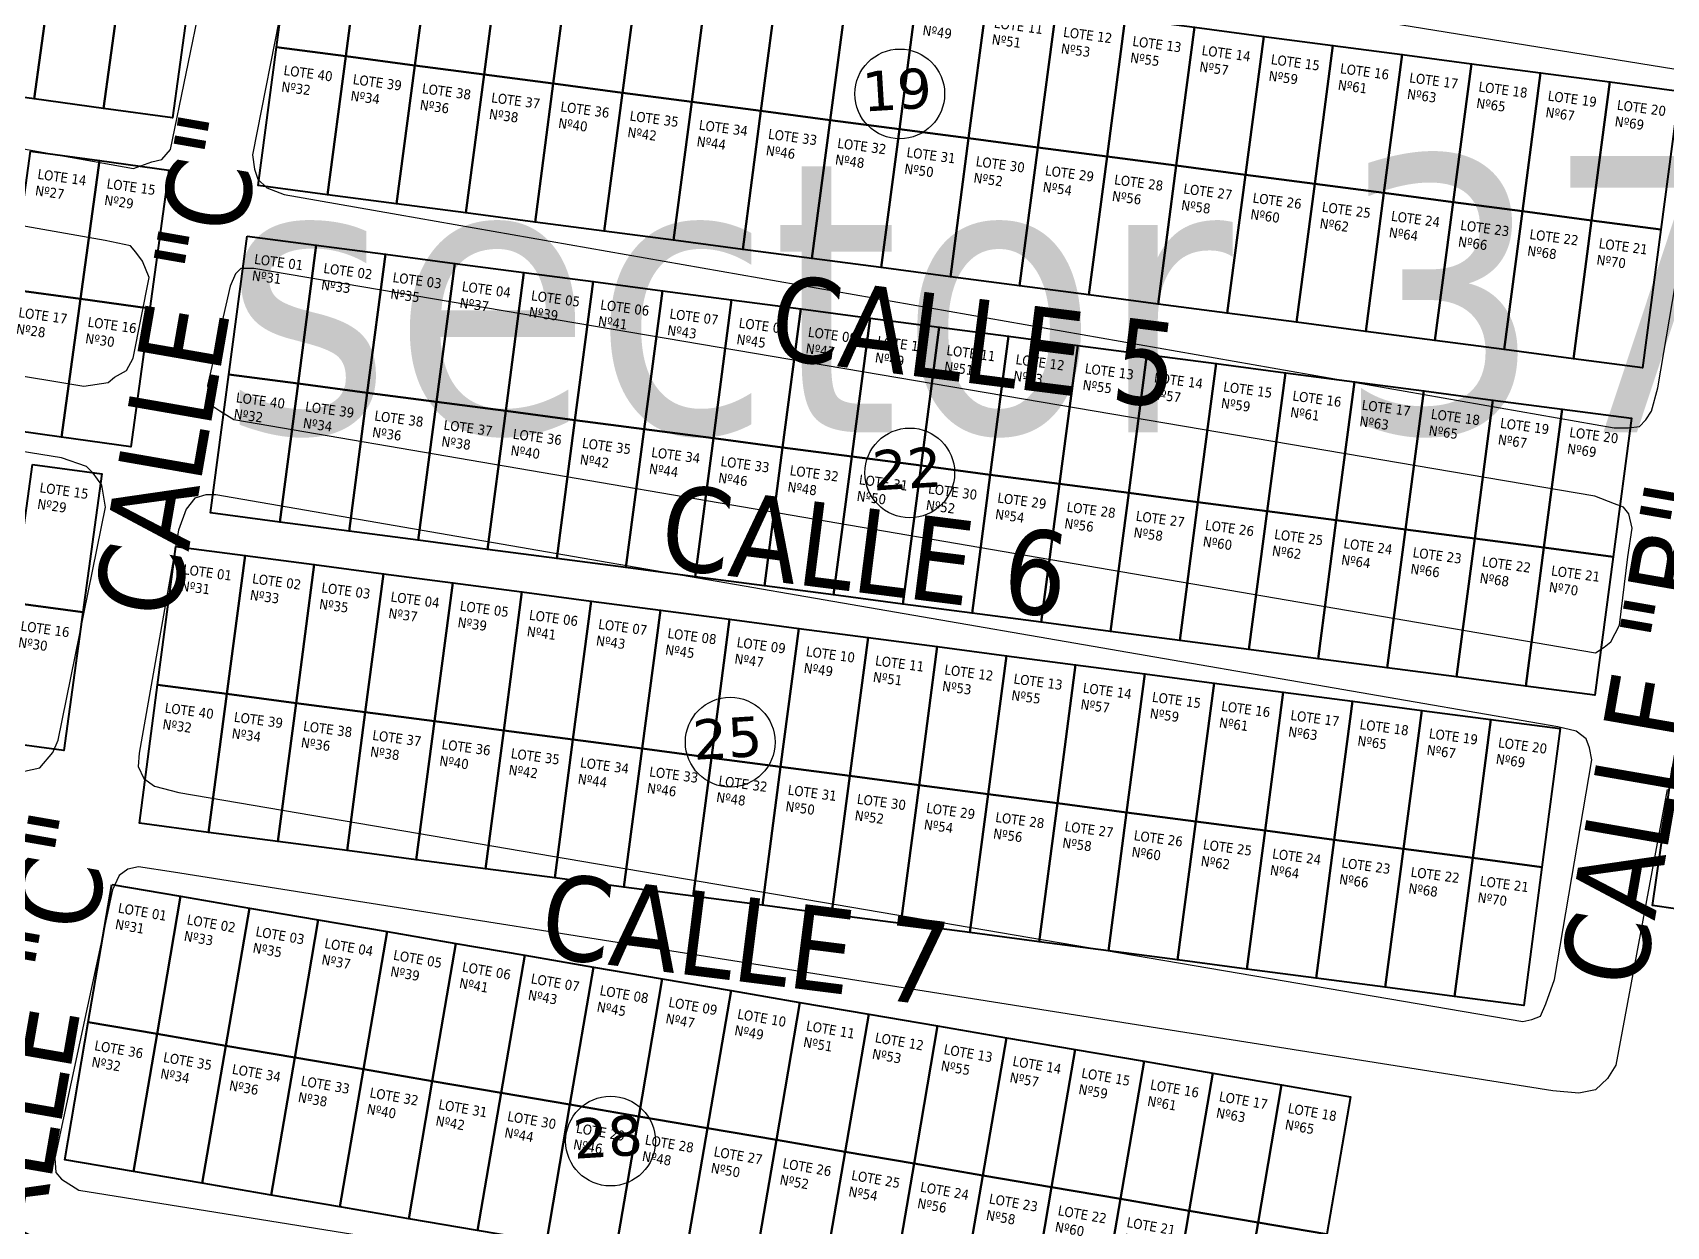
# Model space of a CAD drawing. Header units: metres. Extents: x 2 to 659295185, y -28 to 1124222152.
# Drawn here: x 658607.6 to 658771.4, y 1123248 to 1123367.6 of the extents above; entities that cross this region are included whole.
import ezdxf

# ---------------------------------------------------------------- set-up
doc = ezdxf.new("R2010")
doc.units = ezdxf.units.M
doc.header["$MEASUREMENT"] = 0
doc.linetypes.add('HIDDEN', pattern=[0.375, 0.25, -0.125])
for name, color, linetype in [('CALLES', 1, 'CONTINUOUS'), ('MANZANA', 30, 'CONTINUOUS'), ('Numero de manzana', 6, 'CONTINUOUS'), ('Parcelas', 140, 'CONTINUOUS'), ('TEXTOS', 7, 'CONTINUOUS')]:
    doc.layers.add(name, color=color, linetype=linetype)
doc.styles.add('ROMAN', font='verdana.ttf')
doc.styles.get("Standard").update_dxf_attribs({"font": 'tahoma.ttf'})

msp = doc.modelspace()

# ---------------------------------------------------------------- linework, layer by layer
at = {"layer": 'MANZANA', "lineweight": -2}
for p, q in [((658772.1157, 1123363.9925), (658638.4424, 1123385.6281)), ((658621.3735, 1123355.9142), (658627.0548, 1123383.5885)), ((658634.9461, 1123382.5187), (658629.5946, 1123355.3943)), ((658614.8345, 1123346.816), (658519.7599, 1123363.4226)), ((658577.184, 1123361.2431), (658617.6546, 1123354.0145)), ((658770.4995, 1123332.029), (658775.0925, 1123359.1435)), ((658620.4994, 1123354.9144), (658621.3735, 1123355.9142)), ((658617.6546, 1123354.0145), (658619.5099, 1123354.6844)), ((658619.5099, 1123354.6844), (658620.4994, 1123354.9144)), ((658629.5946, 1123355.3943), (658629.8172, 1123353.9645)), ((658629.8172, 1123353.9645), (658630.147, 1123352.9648)), ((658630.147, 1123352.9648), (658631.0293, 1123352.0849)), ((658631.0293, 1123352.0849), (658632.7857, 1123351.4251)), ((658632.7857, 1123351.4251), (658766.1375, 1123328.0198)), ((658516.0988, 1123348.1457), (658612.7071, 1123332.209)), ((658617.3577, 1123346.2761), (658614.8345, 1123346.816)), ((658617.9102, 1123345.6162), (658617.3577, 1123346.2761)), ((658618.5699, 1123344.7264), (658617.9102, 1123345.6162)), ((658619.2378, 1123343.0768), (658618.5699, 1123344.7264)), ((658617.6298, 1123334.9884), (658619.2378, 1123343.0768)), ((658627.8959, 1123343.4467), (658627.3517, 1123342.2269)), ((658628.4401, 1123343.9966), (658627.8959, 1123343.4467)), ((658629.7512, 1123344.0066), (658628.4401, 1123343.9966)), ((658764.1997, 1123321.1612), (658629.7512, 1123344.0066)), ((658627.3517, 1123342.2269), (658625.0923, 1123332.259)), ((658610.4395, 1123325.0104), (658522.9346, 1123339.3275)), ((658616.9784, 1123333.7787), (658617.6298, 1123334.9884)), ((658615.1231, 1123332.5489), (658615.7745, 1123333.1088)), ((658615.7745, 1123333.1088), (658616.9784, 1123333.7787)), ((658612.7071, 1123332.209), (658615.1231, 1123332.5489)), ((658625.0923, 1123332.259), (658625.2078, 1123331.3791)), ((658625.2078, 1123331.3791), (658625.5376, 1123330.2694)), ((658769.8564, 1123329.6995), (658770.4995, 1123332.029)), ((658625.5376, 1123330.2694), (658626.3127, 1123329.7195)), ((658626.3127, 1123329.7195), (658627.7392, 1123328.8497)), ((658769.3121, 1123328.8097), (658769.8564, 1123329.6995)), ((658627.7392, 1123328.8497), (658764.2657, 1123305.4544)), ((658766.1375, 1123328.0198), (658767.564, 1123328.0298)), ((658767.564, 1123328.0298), (658768.6607, 1123328.1498)), ((658768.6607, 1123328.1498), (658769.3121, 1123328.8097)), ((658612.9627, 1123324.1306), (658610.4395, 1123325.0104)), ((658613.6224, 1123323.4708), (658612.9627, 1123324.1306)), ((658614.5047, 1123322.261), (658613.6224, 1123323.4708)), ((658614.851, 1123320.0515), (658614.5047, 1123322.261)), ((658624.9192, 1123321.3112), (658623.8307, 1123320.9713)), ((658625.9087, 1123321.3112), (658624.9192, 1123321.3112)), ((658760.4644, 1123298.0259), (658625.9087, 1123321.3112)), ((658610.1261, 1123296.6962), (658614.851, 1123320.0515)), ((658622.9567, 1123319.8615), (658622.198, 1123317.7619)), ((658623.8307, 1123320.9713), (658622.9567, 1123319.8615)), ((658766.1705, 1123320.3914), (658764.1997, 1123321.1612)), ((658767.0528, 1123320.0614), (658766.1705, 1123320.3914)), ((658767.597, 1123319.4016), (658767.0528, 1123320.0614)), ((658767.9351, 1123317.9719), (658767.597, 1123319.4016)), ((658622.198, 1123317.7619), (658618.24, 1123295.3965)), ((658767.5063, 1123315.0925), (658767.9351, 1123317.9719)), ((658766.6652, 1123308.2339), (658767.5063, 1123315.0925)), ((658765.7912, 1123306.5642), (658766.6652, 1123308.2339)), ((658765.1398, 1123306.0143), (658765.7912, 1123306.5642)), ((658764.2657, 1123305.4544), (658765.1398, 1123306.0143)), ((658609.5901, 1123295.4765), (658610.1261, 1123296.6962)), ((658762.3279, 1123297.596), (658760.4644, 1123298.0259)), ((658763.3174, 1123296.8262), (658762.3279, 1123297.596)), ((658763.6473, 1123295.9364), (658763.3174, 1123296.8262)), ((658608.2791, 1123293.9168), (658609.5901, 1123295.4765)), ((658618.24, 1123295.3965), (658618.1411, 1123294.0767)), ((658763.8781, 1123294.7266), (658763.6473, 1123295.9364)), ((658606.7453, 1123293.5768), (658608.2791, 1123293.9168)), ((658618.1411, 1123294.0767), (658618.6936, 1123292.857)), ((658760.1345, 1123272.7011), (658763.8781, 1123294.7266)), ((658618.6936, 1123292.857), (658619.7903, 1123292.0871)), ((658619.7903, 1123292.0871), (658622.2063, 1123291.4373)), ((658771.4478, 1123291.7672), (658766.3107, 1123264.1028)), ((658622.2063, 1123291.4373), (658756.9764, 1123268.4819)), ((658617.0939, 1123283.7788), (658616.2198, 1123283.119)), ((658618.1823, 1123284.0088), (658617.0939, 1123283.7788)), ((658621.695, 1123283.4689), (658618.1823, 1123284.0088)), ((658616.2198, 1123283.119), (658615.5684, 1123281.6793)), ((658759.9696, 1123261.5234), (658621.695, 1123283.4689)), ((658615.5684, 1123281.6793), (658609.7716, 1123254.7747)), ((658759.2687, 1123270.2616), (658760.1345, 1123272.7011)), ((658757.8587, 1123268.7019), (658758.7327, 1123269.0418)), ((658758.7327, 1123269.0418), (658759.2687, 1123270.2616)), ((658756.9764, 1123268.4819), (658757.8587, 1123268.7019)), ((658766.3107, 1123264.1028), (658765.4448, 1123262.7631)), ((658765.4448, 1123262.7631), (658764.241, 1123261.6533)), ((658762.6, 1123261.3134), (658759.9696, 1123261.5234)), ((658764.241, 1123261.6533), (658762.6, 1123261.3134)), ((658609.7716, 1123254.7747), (658609.887, 1123253.335)), ((658609.887, 1123253.335), (658610.4395, 1123252.6752)), ((658610.4395, 1123252.6752), (658612.1958, 1123251.5754)), ((658612.1958, 1123251.5754), (658741.1526, 1123230.9196))]:
    msp.add_line(p, q, dxfattribs=at)
at = {"layer": 'Numero de manzana', "lineweight": -2}
for centre in [(658694.5001, 1123361.5001), (658695.5001, 1123323.5001), (658677.5001, 1123296.5001), (658665.5001, 1123256.5001)]:
    msp.add_circle(centre, 4.5001, dxfattribs=at)
at = {"layer": 'Parcelas', "lineweight": 40}
for points in [[(658633.8303, 1123380.0658), (658640.7704, 1123379.1521), (658638.943, 1123365.2719), (658632.0028, 1123366.1856), (658633.8303, 1123380.0658)], [(658640.7704, 1123379.1521), (658647.7105, 1123378.2384), (658645.8831, 1123364.3581), (658638.943, 1123365.2719), (658640.7704, 1123379.1521)], [(658647.7105, 1123378.2384), (658654.6507, 1123377.3246), (658652.8232, 1123363.4444), (658645.8831, 1123364.3581), (658647.7105, 1123378.2384)], [(658654.6507, 1123377.3246), (658661.5908, 1123376.4109), (658659.7633, 1123362.5307), (658652.8232, 1123363.4444), (658654.6507, 1123377.3246)], [(658602.6952, 1123375.8261), (658609.63, 1123374.8728), (658607.7234, 1123361.0033), (658600.7886, 1123361.9566), (658602.6952, 1123375.8261)], [(658661.5908, 1123376.4109), (658668.5309, 1123375.4971), (658666.7034, 1123361.6169), (658659.7633, 1123362.5307), (658661.5908, 1123376.4109)], [(658668.5309, 1123375.4971), (658675.471, 1123374.5834), (658673.6435, 1123360.7032), (658666.7034, 1123361.6169), (658668.5309, 1123375.4971)], [(658609.63, 1123374.8728), (658616.5648, 1123373.9195), (658614.6582, 1123360.05), (658607.7234, 1123361.0033), (658609.63, 1123374.8728)], [(658616.5648, 1123373.9195), (658623.4996, 1123372.9662), (658621.593, 1123359.0967), (658614.6582, 1123360.05), (658616.5648, 1123373.9195)], [(658675.471, 1123374.5834), (658682.4111, 1123373.6696), (658680.5836, 1123359.7894), (658673.6435, 1123360.7032), (658675.471, 1123374.5834)], [(658682.4111, 1123373.6696), (658689.3512, 1123372.7559), (658687.5237, 1123358.8757), (658680.5836, 1123359.7894), (658682.4111, 1123373.6696)], [(658689.3512, 1123372.7559), (658696.2913, 1123371.8422), (658694.4638, 1123357.9619), (658687.5237, 1123358.8757), (658689.3512, 1123372.7559)], [(658696.2913, 1123371.8422), (658703.2314, 1123370.9284), (658701.4039, 1123357.0482), (658694.4638, 1123357.9619), (658696.2913, 1123371.8422)], [(658703.2314, 1123370.9284), (658710.1715, 1123370.0147), (658708.344, 1123356.1345), (658701.4039, 1123357.0482), (658703.2314, 1123370.9284)], [(658710.1715, 1123370.0147), (658717.1116, 1123369.1009), (658715.2841, 1123355.2207), (658708.344, 1123356.1345), (658710.1715, 1123370.0147)], [(658717.1116, 1123369.1009), (658724.0517, 1123368.1872), (658722.2242, 1123354.307), (658715.2841, 1123355.2207), (658717.1116, 1123369.1009)], [(658724.0517, 1123368.1872), (658730.9918, 1123367.2734), (658729.1643, 1123353.3932), (658722.2242, 1123354.307), (658724.0517, 1123368.1872)], [(658730.9918, 1123367.2734), (658737.9319, 1123366.3597), (658736.1044, 1123352.4795), (658729.1643, 1123353.3932), (658730.9918, 1123367.2734)], [(658632.0028, 1123366.1856), (658638.943, 1123365.2719), (658637.1155, 1123351.3917), (658630.1754, 1123352.3054), (658632.0028, 1123366.1856)], [(658737.9319, 1123366.3597), (658744.872, 1123365.4459), (658743.0445, 1123351.5657), (658736.1044, 1123352.4795), (658737.9319, 1123366.3597)], [(658638.943, 1123365.2719), (658645.8831, 1123364.3581), (658644.0556, 1123350.4779), (658637.1155, 1123351.3917), (658638.943, 1123365.2719)], [(658645.8831, 1123364.3581), (658652.8232, 1123363.4444), (658650.9957, 1123349.5642), (658644.0556, 1123350.4779), (658645.8831, 1123364.3581)], [(658744.872, 1123365.4459), (658751.8121, 1123364.5322), (658749.9847, 1123350.652), (658743.0445, 1123351.5657), (658744.872, 1123365.4459)], [(658751.8121, 1123364.5322), (658758.7522, 1123363.6185), (658756.9248, 1123349.7383), (658749.9847, 1123350.652), (658751.8121, 1123364.5322)], [(658652.8232, 1123363.4444), (658659.7633, 1123362.5307), (658657.9358, 1123348.6504), (658650.9957, 1123349.5642), (658652.8232, 1123363.4444)], [(658659.7633, 1123362.5307), (658666.7034, 1123361.6169), (658664.8759, 1123347.7367), (658657.9358, 1123348.6504), (658659.7633, 1123362.5307)], [(658758.7522, 1123363.6185), (658765.6924, 1123362.7047), (658763.8649, 1123348.8245), (658756.9248, 1123349.7383), (658758.7522, 1123363.6185)], [(658765.6924, 1123362.7047), (658772.6325, 1123361.791), (658770.805, 1123347.9108), (658763.8649, 1123348.8245), (658765.6924, 1123362.7047)], [(658666.7034, 1123361.6169), (658673.6435, 1123360.7032), (658671.816, 1123346.823), (658664.8759, 1123347.7367), (658666.7034, 1123361.6169)], [(658673.6435, 1123360.7032), (658680.5836, 1123359.7894), (658678.7561, 1123345.9092), (658671.816, 1123346.823), (658673.6435, 1123360.7032)], [(658680.5836, 1123359.7894), (658687.5237, 1123358.8757), (658685.6962, 1123344.9955), (658678.7561, 1123345.9092), (658680.5836, 1123359.7894)], [(658687.5237, 1123358.8757), (658694.4638, 1123357.9619), (658692.6363, 1123344.0817), (658685.6962, 1123344.9955), (658687.5237, 1123358.8757)], [(658694.4638, 1123357.9619), (658701.4039, 1123357.0482), (658699.5764, 1123343.168), (658692.6363, 1123344.0817), (658694.4638, 1123357.9619)], [(658607.3411, 1123355.775), (658614.2759, 1123354.8217), (658612.3693, 1123340.9521), (658605.4345, 1123341.9054), (658607.3411, 1123355.775)], [(658701.4039, 1123357.0482), (658708.344, 1123356.1345), (658706.5165, 1123342.2542), (658699.5764, 1123343.168), (658701.4039, 1123357.0482)], [(658708.344, 1123356.1345), (658715.2841, 1123355.2207), (658713.4566, 1123341.3405), (658706.5165, 1123342.2542), (658708.344, 1123356.1345)], [(658614.2759, 1123354.8217), (658621.2106, 1123353.8684), (658619.304, 1123339.9988), (658612.3693, 1123340.9521), (658614.2759, 1123354.8217)], [(658715.2841, 1123355.2207), (658722.2242, 1123354.307), (658720.3967, 1123340.4268), (658713.4566, 1123341.3405), (658715.2841, 1123355.2207)], [(658722.2242, 1123354.307), (658729.1643, 1123353.3932), (658727.3368, 1123339.513), (658720.3967, 1123340.4268), (658722.2242, 1123354.307)], [(658729.1643, 1123353.3932), (658736.1044, 1123352.4795), (658734.277, 1123338.5993), (658727.3368, 1123339.513), (658729.1643, 1123353.3932)], [(658736.1044, 1123352.4795), (658743.0445, 1123351.5657), (658741.2171, 1123337.6855), (658734.277, 1123338.5993), (658736.1044, 1123352.4795)], [(658743.0445, 1123351.5657), (658749.9847, 1123350.652), (658748.1572, 1123336.7718), (658741.2171, 1123337.6855), (658743.0445, 1123351.5657)], [(658749.9847, 1123350.652), (658756.9248, 1123349.7383), (658755.0973, 1123335.858), (658748.1572, 1123336.7718), (658749.9847, 1123350.652)], [(658756.9248, 1123349.7383), (658763.8649, 1123348.8245), (658762.0374, 1123334.9443), (658755.0973, 1123335.858), (658756.9248, 1123349.7383)], [(658763.8649, 1123348.8245), (658770.805, 1123347.9108), (658768.9775, 1123334.0306), (658762.0374, 1123334.9443), (658763.8649, 1123348.8245)], [(658629.0568, 1123347.2488), (658635.9969, 1123346.3351), (658634.1694, 1123332.4548), (658627.2293, 1123333.3686), (658629.0568, 1123347.2488)], [(658635.9969, 1123346.3351), (658642.937, 1123345.4213), (658641.1095, 1123331.5411), (658634.1694, 1123332.4548), (658635.9969, 1123346.3351)], [(658642.937, 1123345.4213), (658649.8771, 1123344.5076), (658648.0496, 1123330.6274), (658641.1095, 1123331.5411), (658642.937, 1123345.4213)], [(658649.8771, 1123344.5076), (658656.8172, 1123343.5938), (658654.9898, 1123329.7136), (658648.0496, 1123330.6274), (658649.8771, 1123344.5076)], [(658656.8172, 1123343.5938), (658663.7573, 1123342.6801), (658661.9299, 1123328.7999), (658654.9898, 1123329.7136), (658656.8172, 1123343.5938)], [(658663.7573, 1123342.6801), (658670.6975, 1123341.7663), (658668.87, 1123327.8861), (658661.9299, 1123328.7999), (658663.7573, 1123342.6801)], [(658605.4345, 1123341.9054), (658612.3693, 1123340.9521), (658610.4627, 1123327.0826), (658603.5279, 1123328.0359), (658605.4345, 1123341.9054)], [(658612.3693, 1123340.9521), (658619.304, 1123339.9988), (658617.3974, 1123326.1293), (658610.4627, 1123327.0826), (658612.3693, 1123340.9521)], [(658670.6975, 1123341.7663), (658677.6376, 1123340.8526), (658675.8101, 1123326.9724), (658668.87, 1123327.8861), (658670.6975, 1123341.7663)], [(658677.6376, 1123340.8526), (658684.5777, 1123339.9389), (658682.7502, 1123326.0586), (658675.8101, 1123326.9724), (658677.6376, 1123340.8526)], [(658684.5777, 1123339.9389), (658691.5178, 1123339.0251), (658689.6903, 1123325.1449), (658682.7502, 1123326.0586), (658684.5777, 1123339.9389)], [(658691.5178, 1123339.0251), (658698.4579, 1123338.1114), (658696.6304, 1123324.2312), (658689.6903, 1123325.1449), (658691.5178, 1123339.0251)], [(658698.4579, 1123338.1114), (658705.398, 1123337.1976), (658703.5705, 1123323.3174), (658696.6304, 1123324.2312), (658698.4579, 1123338.1114)], [(658705.398, 1123337.1976), (658712.3381, 1123336.2839), (658710.5106, 1123322.4037), (658703.5705, 1123323.3174), (658705.398, 1123337.1976)], [(658712.3381, 1123336.2839), (658719.2782, 1123335.3701), (658717.4507, 1123321.4899), (658710.5106, 1123322.4037), (658712.3381, 1123336.2839)], [(658719.2782, 1123335.3701), (658726.2183, 1123334.4564), (658724.3908, 1123320.5762), (658717.4507, 1123321.4899), (658719.2782, 1123335.3701)], [(658726.2183, 1123334.4564), (658733.1584, 1123333.5427), (658731.3309, 1123319.6624), (658724.3908, 1123320.5762), (658726.2183, 1123334.4564)], [(658627.2293, 1123333.3686), (658634.1694, 1123332.4548), (658632.342, 1123318.5746), (658625.4018, 1123319.4884), (658627.2293, 1123333.3686)], [(658733.1584, 1123333.5427), (658740.0985, 1123332.6289), (658738.271, 1123318.7487), (658731.3309, 1123319.6624), (658733.1584, 1123333.5427)], [(658634.1694, 1123332.4548), (658641.1095, 1123331.5411), (658639.2821, 1123317.6609), (658632.342, 1123318.5746), (658634.1694, 1123332.4548)], [(658641.1095, 1123331.5411), (658648.0496, 1123330.6274), (658646.2222, 1123316.7471), (658639.2821, 1123317.6609), (658641.1095, 1123331.5411)], [(658740.0985, 1123332.6289), (658747.0386, 1123331.7152), (658745.2111, 1123317.835), (658738.271, 1123318.7487), (658740.0985, 1123332.6289)], [(658747.0386, 1123331.7152), (658753.9787, 1123330.8014), (658752.1512, 1123316.9212), (658745.2111, 1123317.835), (658747.0386, 1123331.7152)], [(658648.0496, 1123330.6274), (658654.9898, 1123329.7136), (658653.1623, 1123315.8334), (658646.2222, 1123316.7471), (658648.0496, 1123330.6274)], [(658654.9898, 1123329.7136), (658661.9299, 1123328.7999), (658660.1024, 1123314.9197), (658653.1623, 1123315.8334), (658654.9898, 1123329.7136)], [(658753.9787, 1123330.8014), (658760.9188, 1123329.8877), (658759.0913, 1123316.0075), (658752.1512, 1123316.9212), (658753.9787, 1123330.8014)], [(658760.9188, 1123329.8877), (658767.8589, 1123328.9739), (658766.0315, 1123315.0937), (658759.0913, 1123316.0075), (658760.9188, 1123329.8877)], [(658661.9299, 1123328.7999), (658668.87, 1123327.8861), (658667.0425, 1123314.0059), (658660.1024, 1123314.9197), (658661.9299, 1123328.7999)], [(658668.87, 1123327.8861), (658675.8101, 1123326.9724), (658673.9826, 1123313.0922), (658667.0425, 1123314.0059), (658668.87, 1123327.8861)], [(658675.8101, 1123326.9724), (658682.7502, 1123326.0586), (658680.9227, 1123312.1784), (658673.9826, 1123313.0922), (658675.8101, 1123326.9724)], [(658682.7502, 1123326.0586), (658689.6903, 1123325.1449), (658687.8628, 1123311.2647), (658680.9227, 1123312.1784), (658682.7502, 1123326.0586)], [(658689.6903, 1123325.1449), (658696.6304, 1123324.2312), (658694.8029, 1123310.3509), (658687.8628, 1123311.2647), (658689.6903, 1123325.1449)], [(658607.5537, 1123324.3466), (658614.4884, 1123323.3933), (658612.5818, 1123309.5237), (658605.6471, 1123310.477), (658607.5537, 1123324.3466)], [(658696.6304, 1123324.2312), (658703.5705, 1123323.3174), (658701.743, 1123309.4372), (658694.8029, 1123310.3509), (658696.6304, 1123324.2312)], [(658703.5705, 1123323.3174), (658710.5106, 1123322.4037), (658708.6831, 1123308.5235), (658701.743, 1123309.4372), (658703.5705, 1123323.3174)], [(658710.5106, 1123322.4037), (658717.4507, 1123321.4899), (658715.6232, 1123307.6097), (658708.6831, 1123308.5235), (658710.5106, 1123322.4037)], [(658717.4507, 1123321.4899), (658724.3908, 1123320.5762), (658722.5633, 1123306.696), (658715.6232, 1123307.6097), (658717.4507, 1123321.4899)], [(658724.3908, 1123320.5762), (658731.3309, 1123319.6624), (658729.5034, 1123305.7822), (658722.5633, 1123306.696), (658724.3908, 1123320.5762)], [(658731.3309, 1123319.6624), (658738.271, 1123318.7487), (658736.4435, 1123304.8685), (658729.5034, 1123305.7822), (658731.3309, 1123319.6624)], [(658738.271, 1123318.7487), (658745.2111, 1123317.835), (658743.3836, 1123303.9547), (658736.4435, 1123304.8685), (658738.271, 1123318.7487)], [(658745.2111, 1123317.835), (658752.1512, 1123316.9212), (658750.3238, 1123303.041), (658743.3836, 1123303.9547), (658745.2111, 1123317.835)], [(658752.1512, 1123316.9212), (658759.0913, 1123316.0075), (658757.2639, 1123302.1273), (658750.3238, 1123303.041), (658752.1512, 1123316.9212)], [(658621.914, 1123316.1328), (658628.8541, 1123315.2191), (658627.0266, 1123301.3389), (658620.0865, 1123302.2526), (658621.914, 1123316.1328)], [(658628.8541, 1123315.2191), (658635.7942, 1123314.3053), (658633.9667, 1123300.4251), (658627.0266, 1123301.3389), (658628.8541, 1123315.2191)], [(658759.0913, 1123316.0075), (658766.0315, 1123315.0937), (658764.204, 1123301.2135), (658757.2639, 1123302.1273), (658759.0913, 1123316.0075)], [(658635.7942, 1123314.3053), (658642.7343, 1123313.3916), (658640.9068, 1123299.5114), (658633.9667, 1123300.4251), (658635.7942, 1123314.3053)], [(658642.7343, 1123313.3916), (658649.6744, 1123312.4778), (658647.8469, 1123298.5976), (658640.9068, 1123299.5114), (658642.7343, 1123313.3916)], [(658649.6744, 1123312.4778), (658656.6145, 1123311.5641), (658654.787, 1123297.6839), (658647.8469, 1123298.5976), (658649.6744, 1123312.4778)], [(658656.6145, 1123311.5641), (658663.5546, 1123310.6504), (658661.7272, 1123296.7701), (658654.787, 1123297.6839), (658656.6145, 1123311.5641)], [(658605.6471, 1123310.477), (658612.5818, 1123309.5237), (658610.6752, 1123295.6542), (658603.7405, 1123296.6075), (658605.6471, 1123310.477)], [(658663.5546, 1123310.6504), (658670.4947, 1123309.7366), (658668.6673, 1123295.8564), (658661.7272, 1123296.7701), (658663.5546, 1123310.6504)], [(658670.4947, 1123309.7366), (658677.4348, 1123308.8229), (658675.6074, 1123294.9427), (658668.6673, 1123295.8564), (658670.4947, 1123309.7366)], [(658677.4348, 1123308.8229), (658684.375, 1123307.9091), (658682.5475, 1123294.0289), (658675.6074, 1123294.9427), (658677.4348, 1123308.8229)], [(658684.375, 1123307.9091), (658691.3151, 1123306.9954), (658689.4876, 1123293.1152), (658682.5475, 1123294.0289), (658684.375, 1123307.9091)], [(658691.3151, 1123306.9954), (658698.2552, 1123306.0816), (658696.4277, 1123292.2014), (658689.4876, 1123293.1152), (658691.3151, 1123306.9954)], [(658698.2552, 1123306.0816), (658705.1953, 1123305.1679), (658703.3678, 1123291.2877), (658696.4277, 1123292.2014), (658698.2552, 1123306.0816)], [(658705.1953, 1123305.1679), (658712.1354, 1123304.2542), (658710.3079, 1123290.3739), (658703.3678, 1123291.2877), (658705.1953, 1123305.1679)], [(658712.1354, 1123304.2542), (658719.0755, 1123303.3404), (658717.248, 1123289.4602), (658710.3079, 1123290.3739), (658712.1354, 1123304.2542)], [(658719.0755, 1123303.3404), (658726.0156, 1123302.4267), (658724.1881, 1123288.5465), (658717.248, 1123289.4602), (658719.0755, 1123303.3404)], [(658620.0865, 1123302.2526), (658627.0266, 1123301.3389), (658625.1991, 1123287.4587), (658618.259, 1123288.3724), (658620.0865, 1123302.2526)], [(658726.0156, 1123302.4267), (658732.9557, 1123301.5129), (658731.1282, 1123287.6327), (658724.1881, 1123288.5465), (658726.0156, 1123302.4267)], [(658627.0266, 1123301.3389), (658633.9667, 1123300.4251), (658632.1392, 1123286.5449), (658625.1991, 1123287.4587), (658627.0266, 1123301.3389)], [(658633.9667, 1123300.4251), (658640.9068, 1123299.5114), (658639.0793, 1123285.6312), (658632.1392, 1123286.5449), (658633.9667, 1123300.4251)], [(658732.9557, 1123301.5129), (658739.8958, 1123300.5992), (658738.0683, 1123286.719), (658731.1282, 1123287.6327), (658732.9557, 1123301.5129)], [(658739.8958, 1123300.5992), (658746.8359, 1123299.6854), (658745.0084, 1123285.8052), (658738.0683, 1123286.719), (658739.8958, 1123300.5992)], [(658640.9068, 1123299.5114), (658647.8469, 1123298.5976), (658646.0195, 1123284.7174), (658639.0793, 1123285.6312), (658640.9068, 1123299.5114)], [(658647.8469, 1123298.5976), (658654.787, 1123297.6839), (658652.9596, 1123283.8037), (658646.0195, 1123284.7174), (658647.8469, 1123298.5976)], [(658746.8359, 1123299.6854), (658753.776, 1123298.7717), (658751.9485, 1123284.8915), (658745.0084, 1123285.8052), (658746.8359, 1123299.6854)], [(658753.776, 1123298.7717), (658760.7161, 1123297.858), (658758.8886, 1123283.9777), (658751.9485, 1123284.8915), (658753.776, 1123298.7717)], [(658654.787, 1123297.6839), (658661.7272, 1123296.7701), (658659.8997, 1123282.8899), (658652.9596, 1123283.8037), (658654.787, 1123297.6839)], [(658661.7272, 1123296.7701), (658668.6673, 1123295.8564), (658666.8398, 1123281.9762), (658659.8997, 1123282.8899), (658661.7272, 1123296.7701)], [(658668.6673, 1123295.8564), (658675.6074, 1123294.9427), (658673.7799, 1123281.0624), (658666.8398, 1123281.9762), (658668.6673, 1123295.8564)], [(658675.6074, 1123294.9427), (658682.5475, 1123294.0289), (658680.72, 1123280.1487), (658673.7799, 1123281.0624), (658675.6074, 1123294.9427)], [(658682.5475, 1123294.0289), (658689.4876, 1123293.1152), (658687.6601, 1123279.235), (658680.72, 1123280.1487), (658682.5475, 1123294.0289)], [(658771.9838, 1123293.9868), (658778.9109, 1123292.9791), (658776.8956, 1123279.1249), (658769.9685, 1123280.1326), (658771.9838, 1123293.9868)], [(658689.4876, 1123293.1152), (658696.4277, 1123292.2014), (658694.6002, 1123278.3212), (658687.6601, 1123279.235), (658689.4876, 1123293.1152)], [(658696.4277, 1123292.2014), (658703.3678, 1123291.2877), (658701.5403, 1123277.4075), (658694.6002, 1123278.3212), (658696.4277, 1123292.2014)], [(658703.3678, 1123291.2877), (658710.3079, 1123290.3739), (658708.4804, 1123276.4937), (658701.5403, 1123277.4075), (658703.3678, 1123291.2877)], [(658710.3079, 1123290.3739), (658717.248, 1123289.4602), (658715.4205, 1123275.58), (658708.4804, 1123276.4937), (658710.3079, 1123290.3739)], [(658717.248, 1123289.4602), (658724.1881, 1123288.5465), (658722.3606, 1123274.6662), (658715.4205, 1123275.58), (658717.248, 1123289.4602)], [(658724.1881, 1123288.5465), (658731.1282, 1123287.6327), (658729.3007, 1123273.7525), (658722.3606, 1123274.6662), (658724.1881, 1123288.5465)], [(658731.1282, 1123287.6327), (658738.0683, 1123286.719), (658736.2408, 1123272.8388), (658729.3007, 1123273.7525), (658731.1282, 1123287.6327)], [(658738.0683, 1123286.719), (658745.0084, 1123285.8052), (658743.1809, 1123271.925), (658736.2408, 1123272.8388), (658738.0683, 1123286.719)], [(658745.0084, 1123285.8052), (658751.9485, 1123284.8915), (658750.121, 1123271.0113), (658743.1809, 1123271.925), (658745.0084, 1123285.8052)], [(658751.9485, 1123284.8915), (658758.8886, 1123283.9777), (658757.0612, 1123270.0975), (658750.121, 1123271.0113), (658751.9485, 1123284.8915)], [(658615.497, 1123282.2279), (658622.3965, 1123281.046), (658620.0327, 1123267.247), (658613.1332, 1123268.4289), (658615.497, 1123282.2279)], [(658622.3965, 1123281.046), (658629.296, 1123279.8641), (658626.9322, 1123266.0651), (658620.0327, 1123267.247), (658622.3965, 1123281.046)], [(658629.296, 1123279.8641), (658636.1955, 1123278.6822), (658633.8317, 1123264.8832), (658626.9322, 1123266.0651), (658629.296, 1123279.8641)], [(658636.1955, 1123278.6822), (658643.095, 1123277.5004), (658640.7312, 1123263.7013), (658633.8317, 1123264.8832), (658636.1955, 1123278.6822)], [(658643.095, 1123277.5004), (658649.9945, 1123276.3185), (658647.6307, 1123262.5195), (658640.7312, 1123263.7013), (658643.095, 1123277.5004)], [(658649.9945, 1123276.3185), (658656.894, 1123275.1366), (658654.5302, 1123261.3376), (658647.6307, 1123262.5195), (658649.9945, 1123276.3185)], [(658656.894, 1123275.1366), (658663.7935, 1123273.9547), (658661.4297, 1123260.1557), (658654.5302, 1123261.3376), (658656.894, 1123275.1366)], [(658663.7935, 1123273.9547), (658670.693, 1123272.7728), (658668.3292, 1123258.9738), (658661.4297, 1123260.1557), (658663.7935, 1123273.9547)], [(658670.693, 1123272.7728), (658677.5925, 1123271.5909), (658675.2287, 1123257.7919), (658668.3292, 1123258.9738), (658670.693, 1123272.7728)], [(658677.5925, 1123271.5909), (658684.492, 1123270.4091), (658682.1282, 1123256.6101), (658675.2287, 1123257.7919), (658677.5925, 1123271.5909)], [(658684.492, 1123270.4091), (658691.3915, 1123269.2272), (658689.0277, 1123255.4282), (658682.1282, 1123256.6101), (658684.492, 1123270.4091)], [(658691.3915, 1123269.2272), (658698.291, 1123268.0453), (658695.9272, 1123254.2463), (658689.0277, 1123255.4282), (658691.3915, 1123269.2272)], [(658613.1332, 1123268.4289), (658620.0327, 1123267.247), (658617.6689, 1123253.448), (658610.7694, 1123254.6299), (658613.1332, 1123268.4289)], [(658620.0327, 1123267.247), (658626.9322, 1123266.0651), (658624.5684, 1123252.2661), (658617.6689, 1123253.448), (658620.0327, 1123267.247)], [(658698.291, 1123268.0453), (658705.1905, 1123266.8634), (658702.8267, 1123253.0644), (658695.9272, 1123254.2463), (658698.291, 1123268.0453)], [(658626.9322, 1123266.0651), (658633.8317, 1123264.8832), (658631.4679, 1123251.0842), (658624.5684, 1123252.2661), (658626.9322, 1123266.0651)], [(658705.1905, 1123266.8634), (658712.09, 1123265.6815), (658709.7262, 1123251.8825), (658702.8267, 1123253.0644), (658705.1905, 1123266.8634)], [(658712.09, 1123265.6815), (658718.9895, 1123264.4996), (658716.6258, 1123250.7006), (658709.7262, 1123251.8825), (658712.09, 1123265.6815)], [(658633.8317, 1123264.8832), (658640.7312, 1123263.7013), (658638.3674, 1123249.9023), (658631.4679, 1123251.0842), (658633.8317, 1123264.8832)], [(658718.9895, 1123264.4996), (658725.889, 1123263.3178), (658723.5253, 1123249.5188), (658716.6258, 1123250.7006), (658718.9895, 1123264.4996)], [(658640.7312, 1123263.7013), (658647.6307, 1123262.5195), (658645.2669, 1123248.7205), (658638.3674, 1123249.9023), (658640.7312, 1123263.7013)], [(658647.6307, 1123262.5195), (658654.5302, 1123261.3376), (658652.1665, 1123247.5386), (658645.2669, 1123248.7205), (658647.6307, 1123262.5195)], [(658725.889, 1123263.3178), (658732.7885, 1123262.1359), (658730.4248, 1123248.3369), (658723.5253, 1123249.5188), (658725.889, 1123263.3178)], [(658654.5302, 1123261.3376), (658661.4297, 1123260.1557), (658659.066, 1123246.3567), (658652.1665, 1123247.5386), (658654.5302, 1123261.3376)], [(658732.7885, 1123262.1359), (658739.688, 1123260.954), (658737.3243, 1123247.155), (658730.4248, 1123248.3369), (658732.7885, 1123262.1359)], [(658661.4297, 1123260.1557), (658668.3292, 1123258.9738), (658665.9655, 1123245.1748), (658659.066, 1123246.3567), (658661.4297, 1123260.1557)], [(658668.3292, 1123258.9738), (658675.2287, 1123257.7919), (658672.865, 1123243.9929), (658665.9655, 1123245.1748), (658668.3292, 1123258.9738)], [(658675.2287, 1123257.7919), (658682.1282, 1123256.6101), (658679.7645, 1123242.811), (658672.865, 1123243.9929), (658675.2287, 1123257.7919)], [(658682.1282, 1123256.6101), (658689.0277, 1123255.4282), (658686.664, 1123241.6292), (658679.7645, 1123242.811), (658682.1282, 1123256.6101)], [(658689.0277, 1123255.4282), (658695.9272, 1123254.2463), (658693.5635, 1123240.4473), (658686.664, 1123241.6292), (658689.0277, 1123255.4282)], [(658695.9272, 1123254.2463), (658702.8267, 1123253.0644), (658700.463, 1123239.2654), (658693.5635, 1123240.4473), (658695.9272, 1123254.2463)], [(658702.8267, 1123253.0644), (658709.7262, 1123251.8825), (658707.3625, 1123238.0835), (658700.463, 1123239.2654), (658702.8267, 1123253.0644)], [(658709.7262, 1123251.8825), (658716.6258, 1123250.7006), (658714.262, 1123236.9016), (658707.3625, 1123238.0835), (658709.7262, 1123251.8825)], [(658716.6258, 1123250.7006), (658723.5253, 1123249.5188), (658721.1615, 1123235.7198), (658714.262, 1123236.9016), (658716.6258, 1123250.7006)], [(658723.5253, 1123249.5188), (658730.4248, 1123248.3369), (658728.061, 1123234.5379), (658721.1615, 1123235.7198), (658723.5253, 1123249.5188)], [(658730.4248, 1123248.3369), (658737.3243, 1123247.155), (658734.9605, 1123233.356), (658728.061, 1123234.5379), (658730.4248, 1123248.3369)]]:
    msp.add_lwpolyline(points, dxfattribs=at)

# ---------------------------------------------------------------- texts
at = {"layer": 'CALLES', "color": 0}
for s, rotation, p in [('CALLE "C"', 80.117379, (658621.9808, 1123308.6181)), ('CALLE 5', 352.810288, (658681.1761, 1123335.0738)), ('CALLE 6', 352.810288, (658670.1761, 1123314.0737)), ('CALLE "B"', 80.117379, (658768.9803, 1123271.6179)), ('CALLE "C"', 80.117379, (658606.9808, 1123238.6181)), ('CALLE 7', 352.810288, (658658.1761, 1123275.0738))]:
    msp.add_text(s, height=8.5, rotation=rotation, dxfattribs=at).set_placement(p)
at = {"layer": 'Numero de manzana', "lineweight": -2, "style": 'ROMAN'}
for s, p in [('19', (658690.8524, 1123359.7235)), ('22', (658691.8525, 1123321.7235)), ('25', (658673.8524, 1123294.7235)), ('28', (658661.8524, 1123254.7235))]:
    msp.add_text(s, height=4, rotation=3.491535, dxfattribs=at).set_placement(p)
at = {"layer": 'Parcelas', "lineweight": 40, "char_height": 1, "width": 6.941503, "attachment_point": 1}
for s, insert, rotation in [('LOTE 10\\PNº49', (658697.0969, 1123370.0543), 352.283039), ('LOTE 11\\PNº51', (658704.037, 1123369.1405), 352.283039), ('LOTE 12\\PNº53', (658710.9771, 1123368.2268), 352.283039), ('LOTE 13\\PNº55', (658717.9172, 1123367.313), 352.283039), ('LOTE 14\\PNº57', (658724.8573, 1123366.3993), 352.283039), ('LOTE 40\\PNº32', (658632.8084, 1123364.3977), 352.283039), ('LOTE 15\\PNº59', (658731.7974, 1123365.4856), 352.283039), ('LOTE 16\\PNº61', (658738.7375, 1123364.5718), 352.283039), ('LOTE 39\\PNº34', (658639.7485, 1123363.484), 352.283039), ('LOTE 38\\PNº36', (658646.6886, 1123362.5703), 352.283039), ('LOTE 17\\PNº63', (658745.6776, 1123363.6581), 352.283039), ('LOTE 18\\PNº65', (658752.6177, 1123362.7443), 352.283039), ('LOTE 37\\PNº38', (658653.6287, 1123361.6565), 352.283039), ('LOTE 36\\PNº40', (658660.5688, 1123360.7428), 352.283039), ('LOTE 19\\PNº67', (658759.5578, 1123361.8306), 352.283039), ('LOTE 20\\PNº69', (658766.4979, 1123360.9168), 352.283039), ('LOTE 35\\PNº42', (658667.5089, 1123359.829), 352.283039), ('LOTE 34\\PNº44', (658674.4491, 1123358.9153), 352.283039), ('LOTE 33\\PNº46', (658681.3892, 1123358.0015), 352.283039), ('LOTE 32\\PNº48', (658688.3293, 1123357.0878), 352.283039), ('LOTE 31\\PNº50', (658695.2694, 1123356.1741), 352.283039), ('LOTE 30\\PNº52', (658702.2095, 1123355.2603), 352.283039), ('LOTE 29\\PNº54', (658709.1496, 1123354.3466), 352.283039), ('LOTE 14\\PNº27', (658608.1364, 1123353.9826), 351.956363), ('LOTE 15\\PNº29', (658615.0712, 1123353.0293), 351.956363), ('LOTE 28\\PNº56', (658716.0897, 1123353.4328), 352.283039), ('LOTE 27\\PNº58', (658723.0298, 1123352.5191), 352.283039), ('LOTE 26\\PNº60', (658729.9699, 1123351.6053), 352.283039), ('LOTE 25\\PNº62', (658736.91, 1123350.6916), 352.283039), ('LOTE 24\\PNº64', (658743.8501, 1123349.7779), 352.283039), ('LOTE 23\\PNº66', (658750.7902, 1123348.8641), 352.283039), ('LOTE 22\\PNº68', (658757.7303, 1123347.9504), 352.283039), ('LOTE 21\\PNº70', (658764.6704, 1123347.0366), 352.283039), ('LOTE 01\\PNº31', (658629.8624, 1123345.4609), 352.283039), ('LOTE 02\\PNº33', (658636.8025, 1123344.5472), 352.283039), ('LOTE 03\\PNº35', (658643.7426, 1123343.6334), 352.283039), ('LOTE 04\\PNº37', (658650.6827, 1123342.7197), 352.283039), ('LOTE 05\\PNº39', (658657.6228, 1123341.8059), 352.283039), ('LOTE 17\\PNº28', (658606.2299, 1123340.113), 351.956363), ('LOTE 06\\PNº41', (658664.5629, 1123340.8922), 352.283039), ('LOTE 07\\PNº43', (658671.503, 1123339.9785), 352.283039), ('LOTE 16\\PNº30', (658613.1646, 1123339.1597), 351.956363), ('LOTE 08\\PNº45', (658678.4431, 1123339.0647), 352.283039), ('LOTE 09\\PNº47', (658685.3832, 1123338.151), 352.283039), ('LOTE 10\\PNº49', (658692.3233, 1123337.2372), 352.283039), ('LOTE 11\\PNº51', (658699.2634, 1123336.3235), 352.283039), ('LOTE 12\\PNº53', (658706.2036, 1123335.4097), 352.283039), ('LOTE 13\\PNº55', (658713.1437, 1123334.496), 352.283039), ('LOTE 14\\PNº57', (658720.0838, 1123333.5823), 352.283039), ('LOTE 40\\PNº32', (658628.0349, 1123331.5807), 352.283039), ('LOTE 15\\PNº59', (658727.0239, 1123332.6685), 352.283039), ('LOTE 16\\PNº61', (658733.964, 1123331.7548), 352.283039), ('LOTE 39\\PNº34', (658634.975, 1123330.667), 352.283039), ('LOTE 38\\PNº36', (658641.9151, 1123329.7532), 352.283039), ('LOTE 17\\PNº63', (658740.9041, 1123330.841), 352.283039), ('LOTE 18\\PNº65', (658747.8442, 1123329.9273), 352.283039), ('LOTE 37\\PNº38', (658648.8552, 1123328.8395), 352.283039), ('LOTE 36\\PNº40', (658655.7953, 1123327.9257), 352.283039), ('LOTE 19\\PNº67', (658754.7843, 1123329.0135), 352.283039), ('LOTE 20\\PNº69', (658761.7244, 1123328.0998), 352.283039), ('LOTE 35\\PNº42', (658662.7354, 1123327.012), 352.283039), ('LOTE 34\\PNº44', (658669.6755, 1123326.0982), 352.283039), ('LOTE 33\\PNº46', (658676.6156, 1123325.1845), 352.283039), ('LOTE 32\\PNº48', (658683.5557, 1123324.2708), 352.283039), ('LOTE 31\\PNº50', (658690.4959, 1123323.357), 352.283039), ('LOTE 15\\PNº29', (658608.349, 1123322.5542), 351.956363), ('LOTE 30\\PNº52', (658697.436, 1123322.4433), 352.283039), ('LOTE 29\\PNº54', (658704.3761, 1123321.5295), 352.283039), ('LOTE 28\\PNº56', (658711.3162, 1123320.6158), 352.283039), ('LOTE 27\\PNº58', (658718.2563, 1123319.702), 352.283039), ('LOTE 26\\PNº60', (658725.1964, 1123318.7883), 352.283039), ('LOTE 25\\PNº62', (658732.1365, 1123317.8746), 352.283039), ('LOTE 24\\PNº64', (658739.0766, 1123316.9608), 352.283039), ('LOTE 23\\PNº66', (658746.0167, 1123316.0471), 352.283039), ('LOTE 22\\PNº68', (658752.9568, 1123315.1333), 352.283039), ('LOTE 01\\PNº31', (658622.7196, 1123314.3449), 352.283039), ('LOTE 02\\PNº33', (658629.6597, 1123313.4312), 352.283039), ('LOTE 21\\PNº70', (658759.8969, 1123314.2196), 352.283039), ('LOTE 03\\PNº35', (658636.5998, 1123312.5174), 352.283039), ('LOTE 04\\PNº37', (658643.5399, 1123311.6037), 352.283039), ('LOTE 05\\PNº39', (658650.48, 1123310.69), 352.283039), ('LOTE 16\\PNº30', (658606.4424, 1123308.6846), 351.956363), ('LOTE 06\\PNº41', (658657.4201, 1123309.7762), 352.283039), ('LOTE 07\\PNº43', (658664.3602, 1123308.8625), 352.283039), ('LOTE 08\\PNº45', (658671.3003, 1123307.9487), 352.283039), ('LOTE 09\\PNº47', (658678.2404, 1123307.035), 352.283039), ('LOTE 10\\PNº49', (658685.1805, 1123306.1212), 352.283039), ('LOTE 11\\PNº51', (658692.1206, 1123305.2075), 352.283039), ('LOTE 12\\PNº53', (658699.0607, 1123304.2938), 352.283039), ('LOTE 13\\PNº55', (658706.0008, 1123303.38), 352.283039), ('LOTE 14\\PNº57', (658712.9409, 1123302.4663), 352.283039), ('LOTE 40\\PNº32', (658620.8921, 1123300.4647), 352.283039), ('LOTE 15\\PNº59', (658719.8811, 1123301.5525), 352.283039), ('LOTE 16\\PNº61', (658726.8212, 1123300.6388), 352.283039), ('LOTE 39\\PNº34', (658627.8322, 1123299.551), 352.283039), ('LOTE 38\\PNº36', (658634.7723, 1123298.6372), 352.283039), ('LOTE 17\\PNº63', (658733.7613, 1123299.725), 352.283039), ('LOTE 18\\PNº65', (658740.7014, 1123298.8113), 352.283039), ('LOTE 37\\PNº38', (658641.7124, 1123297.7235), 352.283039), ('LOTE 36\\PNº40', (658648.6525, 1123296.8098), 352.283039), ('LOTE 19\\PNº67', (658747.6415, 1123297.8976), 352.283039), ('LOTE 20\\PNº69', (658754.5816, 1123296.9838), 352.283039), ('LOTE 35\\PNº42', (658655.5926, 1123295.896), 352.283039), ('LOTE 34\\PNº44', (658662.5327, 1123294.9823), 352.283039), ('LOTE 33\\PNº46', (658669.4728, 1123294.0685), 352.283039), ('LOTE 32\\PNº48', (658676.4129, 1123293.1548), 352.283039), ('LOTE 31\\PNº50', (658683.353, 1123292.241), 352.283039), ('LOTE 30\\PNº52', (658690.2931, 1123291.3273), 352.283039), ('LOTE 29\\PNº54', (658697.2332, 1123290.4135), 352.283039), ('LOTE 28\\PNº56', (658704.1734, 1123289.4998), 352.283039), ('LOTE 27\\PNº58', (658711.1135, 1123288.5861), 352.283039), ('LOTE 26\\PNº60', (658718.0536, 1123287.6723), 352.283039), ('LOTE 25\\PNº62', (658724.9937, 1123286.7586), 352.283039), ('LOTE 24\\PNº64', (658731.9338, 1123285.8448), 352.283039), ('LOTE 23\\PNº66', (658738.8739, 1123284.9311), 352.283039), ('LOTE 22\\PNº68', (658745.814, 1123284.0173), 352.283039), ('LOTE 21\\PNº70', (658752.7541, 1123283.1036), 352.283039), ('LOTE 01\\PNº31', (658616.2327, 1123280.4101), 350.063135), ('LOTE 02\\PNº33', (658623.1322, 1123279.2283), 350.063135), ('LOTE 03\\PNº35', (658630.0317, 1123278.0464), 350.063135), ('LOTE 04\\PNº37', (658636.9312, 1123276.8645), 350.063135), ('LOTE 05\\PNº39', (658643.8307, 1123275.6826), 350.063135), ('LOTE 06\\PNº41', (658650.7302, 1123274.5007), 350.063135), ('LOTE 07\\PNº43', (658657.6297, 1123273.3188), 350.063135), ('LOTE 08\\PNº45', (658664.5292, 1123272.137), 350.063135), ('LOTE 09\\PNº47', (658671.4287, 1123270.9551), 350.063135), ('LOTE 10\\PNº49', (658678.3282, 1123269.7732), 350.063135), ('LOTE 11\\PNº51', (658685.2277, 1123268.5913), 350.063135), ('LOTE 12\\PNº53', (658692.1272, 1123267.4094), 350.063135), ('LOTE 36\\PNº32', (658613.8689, 1123266.6111), 350.063135), ('LOTE 13\\PNº55', (658699.0267, 1123266.2275), 350.063135), ('LOTE 35\\PNº34', (658620.7684, 1123265.4292), 350.063135), ('LOTE 34\\PNº36', (658627.6679, 1123264.2474), 350.063135), ('LOTE 14\\PNº57', (658705.9262, 1123265.0457), 350.063135), ('LOTE 33\\PNº38', (658634.5674, 1123263.0655), 350.063135), ('LOTE 15\\PNº59', (658712.8257, 1123263.8638), 350.063135), ('LOTE 16\\PNº61', (658719.7252, 1123262.6819), 350.063135), ('LOTE 32\\PNº40', (658641.4669, 1123261.8836), 350.063135), ('LOTE 31\\PNº42', (658648.3664, 1123260.7017), 350.063135), ('LOTE 17\\PNº63', (658726.6247, 1123261.5), 350.063135), ('LOTE 30\\PNº44', (658655.2659, 1123259.5198), 350.063135), ('LOTE 18\\PNº65', (658733.5242, 1123260.3181), 350.063135), ('LOTE 29\\PNº46', (658662.1654, 1123258.338), 350.063135), ('LOTE 28\\PNº48', (658669.0649, 1123257.1561), 350.063135), ('LOTE 27\\PNº50', (658675.9644, 1123255.9742), 350.063135), ('LOTE 26\\PNº52', (658682.8639, 1123254.7923), 350.063135), ('LOTE 25\\PNº54', (658689.7634, 1123253.6104), 350.063135), ('LOTE 24\\PNº56', (658696.6629, 1123252.4285), 350.063135), ('LOTE 23\\PNº58', (658703.5624, 1123251.2467), 350.063135), ('LOTE 22\\PNº60', (658710.462, 1123250.0648), 350.063135), ('LOTE 21\\PNº62', (658717.3615, 1123248.8829), 350.063135)]:
    msp.add_mtext(s, dxfattribs=dict(at, insert=insert, rotation=rotation))
at = {"layer": 'TEXTOS', "linetype": 'HIDDEN', "lineweight": 40, "insert": (658626.5503, 1123355.2682), "char_height": 27.69936, "width": 372.724773, "attachment_point": 1}
msp.add_mtext('sector 37', dxfattribs=at)

doc.saveas('drawing.dxf')
